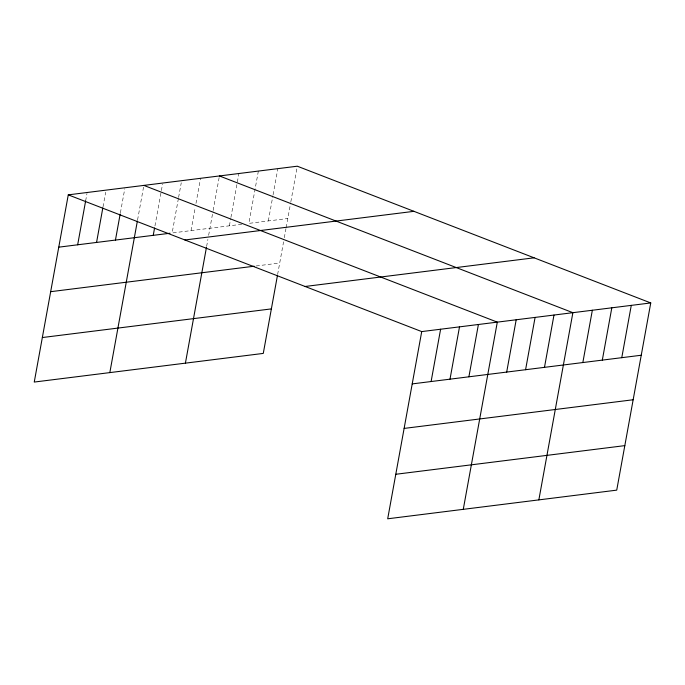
<?xml version="1.0" encoding="UTF-8"?>
<svg xmlns="http://www.w3.org/2000/svg" width="685" height="685" viewBox="0 0 685 685"><rect width="100%" height="100%" fill="white"/><g stroke="black" fill="none" stroke-linecap="round" stroke-linejoin="round"><path stroke-width="0.51" stroke-dasharray="3.42 2.57" d="M85.642 200.868L86.978 193.538M103.015 206.87L105.678 192.228M120.397 212.872L124.764 188.812M137.574 219.928L143.662 186.448M154.956 225.93L162.559 184.085M178.408 198.462L172.14 232.977L241.694 224.278M178.597 197.417L181.26 182.767M191.029 230.614L195.216 207.598M195.978 203.419L200.534 178.314M206.622 246.463L207.906 239.382M208.642 235.332L212.966 211.511M213.155 210.466L219.431 175.951M229.398 225.819L230.725 218.489M230.913 217.445L238.902 173.51M258.365 171.079L248.86 223.378L287.803 218.506M268.332 220.947L272.895 195.841M273.084 194.788L277.836 168.638M277.622 274.488L283.573 241.779M284.309 237.729L285.962 228.627M286.142 227.617L290.654 202.82M290.842 201.775L297.307 166.207M256.139 265.968L279.711 263.023"/><path stroke-width="1.03" d="M650.75 302.941L421.72 331.591L387.693 518.793L616.731 490.143L650.75 302.941L297.307 166.207L68.269 194.857L34.25 382.059L263.28 353.409L277.434 275.533M77.662 244.802L85.642 200.868M96.559 242.43L102.827 207.915M115.448 240.067L120.2 213.917M109.831 372.606L137.385 220.972M153.243 235.34L154.57 228.019M185.412 363.144L206.433 247.473M431.105 381.536L440.609 329.228M450.002 379.165L459.507 326.865M468.9 376.801L478.404 324.502M463.274 509.34L497.301 322.138L143.85 185.404M506.686 372.075L516.19 319.775M525.583 369.712L535.088 317.412M544.481 367.348L553.985 315.049M538.855 499.879L572.883 312.685L219.431 175.951M582.841 362.545L592.345 310.245M602.312 360.113L611.816 307.813M621.774 357.681L631.279 305.373M58.764 247.165L170.034 233.242M184.907 239.981L413.937 211.331M50.673 291.682L254.092 266.225M305.082 286.476L534.112 257.817M42.342 337.542L271.371 308.892M412.207 383.9L641.246 355.241M404.124 428.416L633.154 399.757M395.784 474.277L624.823 445.627M68.269 194.857L421.72 331.591"/></g></svg>
